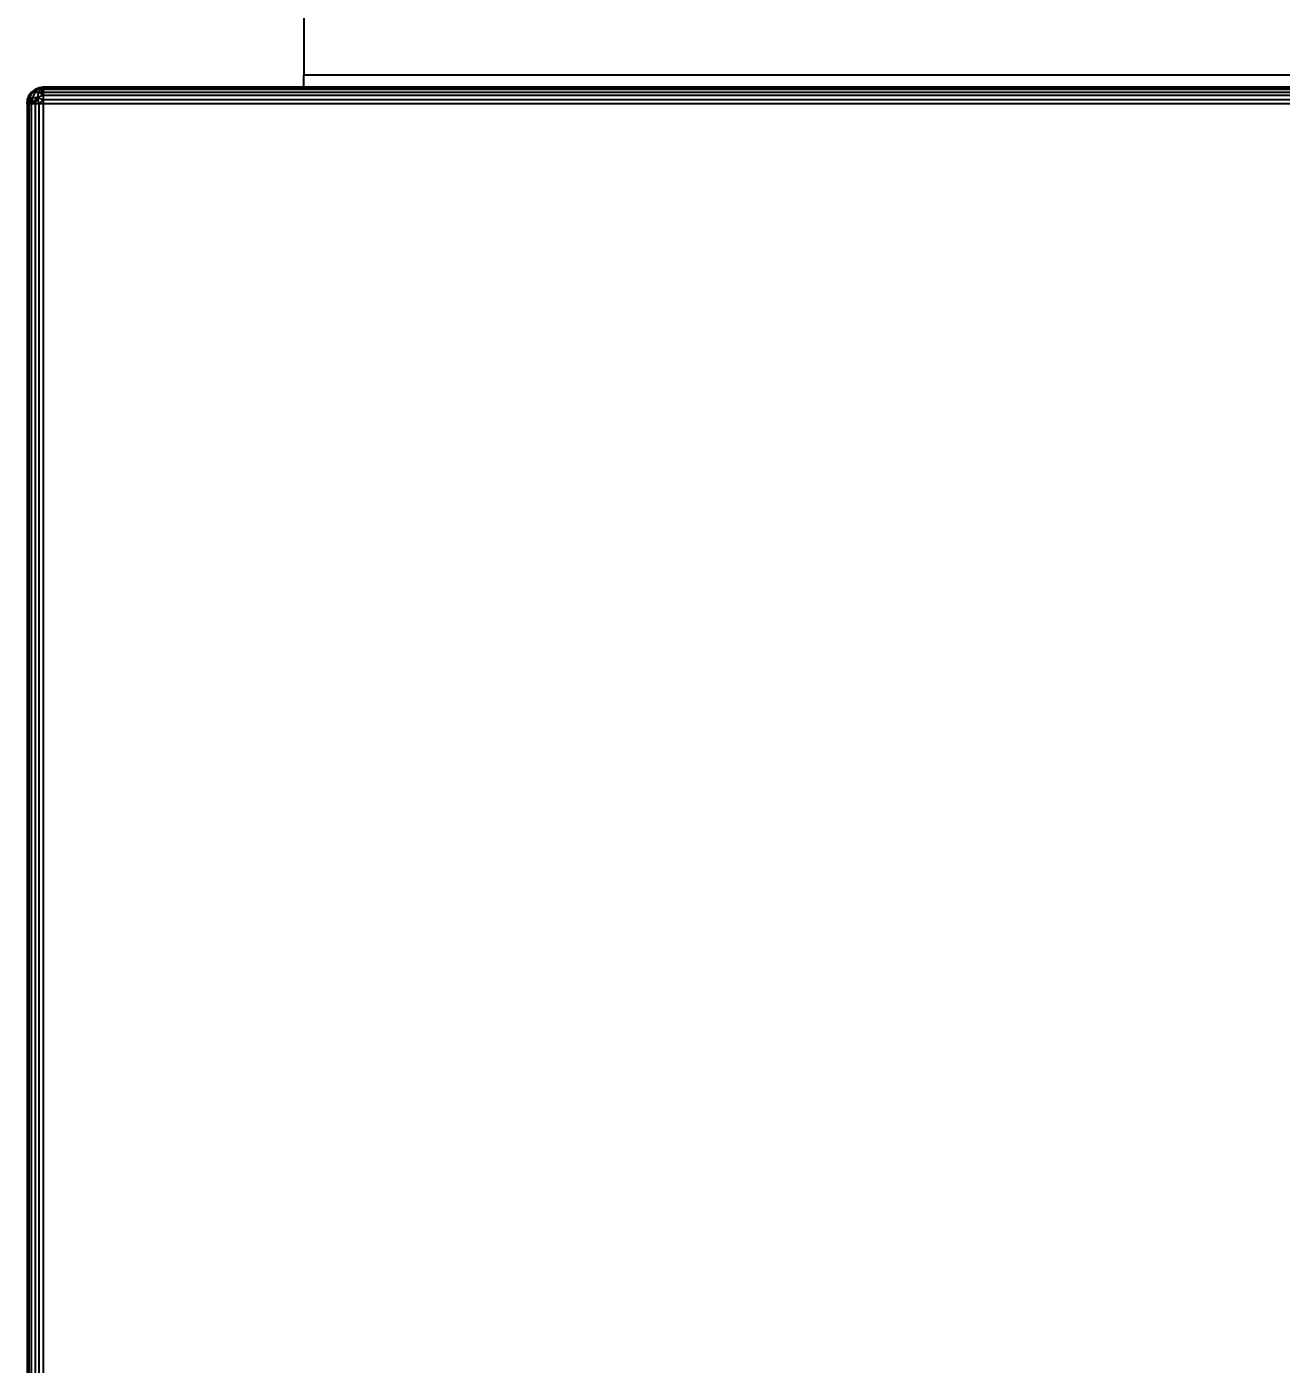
# Model space of a CAD drawing. Header units: millimetres. Extents: x 1918 to 7324, y -1954 to 2054.
# Drawn here: x 3677.8 to 3909.8, y -368.2 to -120.9 of the extents above; entities that cross this region are included whole.
import ezdxf

# ---------------------------------------------------------------- set-up
doc = ezdxf.new("R2010")
doc.units = ezdxf.units.MM
doc.layers.add('DIMS', color=7, linetype='Continuous')
doc.dimstyles.new('ISO-25', dxfattribs={"dimtxt": 2.5, "dimasz": 2.5, "dimexe": 1.25, "dimexo": 0.625, "dimtad": 1, "dimtxsty": 'Standard', "dimcen": 2.5, "dimadec": 0, "dimazin": 0, "dimtfac": 1, "dimtmove": 0, "dimatfit": 3, "dimfxl": 1, "dimarcsym": 0})

# ---------------------------------------------------------------- blocks, each defined once
blk = doc.blocks.new('*D11')
at = {"layer": 'Defpoints', "color": 0, "transparency": 16777216}
for p in [(3739.31, 279.45), (3371.23, -615.58), (3723.92, -615.58)]:
    blk.add_point(p, dxfattribs=at)
at = {"layer": 'DIMS', "color": 0, "lineweight": -2, "transparency": 16777216}
for p, q in [((3738.81, 279.45), (3370.73, 279.45)), ((3371.23, 239.45), (3371.23, -101.27)), ((3371.23, -575.58), (3371.23, -223.77)), ((3723.42, -615.58), (3370.73, -615.58))]:
    blk.add_line(p, q, dxfattribs=at)
at = {"layer": 'DIMS', "color": 0, "transparency": 16777216}
for points in [[(3364.56, 239.45), (3377.89, 239.45), (3371.23, 279.45)], [(3364.56, -575.58), (3377.89, -575.58), (3371.23, -615.58)]]:
    blk.add_solid(points, dxfattribs=at)
at = {"layer": 'DIMS', "color": 0, "transparency": 16777216, "insert": (3371.23, -162.52), "char_height": 55, "attachment_point": 5, "rotation": 90}
blk.add_mtext('90', dxfattribs=at)

msp = doc.modelspace()

# ---------------------------------------------------------------- linework, layer by layer
for p, q in [((3729.05, 269.35), (3729.05, -129.84)), ((4026.49, -129.84), (3729.05, -129.84)), ((3729.05, -132.06), (3729.05, -129.84)), ((3678.18, -133.6), (3678.83, -132.96)), ((3678.67, -132.96), (3678.18, -133.6)), ((3678.83, -132.96), (3678.22, -133.96)), ((3679.31, -132.47), (3678.67, -132.96)), ((3678.67, -132.96), (3678.83, -132.96)), ((3679.76, -132.29), (3678.83, -132.96)), ((3679.31, -132.47), (3678.83, -132.96)), ((3679.31, -132.96), (3678.83, -133.96)), ((3678.83, -132.96), (3679.31, -132.96)), ((3680.01, -132.29), (3679.31, -132.96)), ((3679.76, -132.29), (3679.31, -132.47)), ((3679.31, -132.96), (3680.01, -132.96)), ((3680.84, -132.06), (3679.76, -132.29)), ((3680.05, -132.16), (3679.76, -132.29)), ((3679.76, -132.29), (3680.01, -132.29)), ((3679.76, -133.96), (3680.01, -132.96)), ((3680.84, -132.06), (3680.01, -132.29)), ((3680.01, -132.29), (3680.39, -132.29)), ((3680.01, -132.96), (3680.39, -132.29)), ((3680.01, -132.96), (3680.84, -132.96)), ((3680.01, -132.96), (3680.84, -133.6)), ((3680.84, -132.06), (3680.05, -132.16)), ((3680.39, -132.29), (3680.84, -132.06)), ((3680.39, -132.29), (3680.84, -132.16)), ((3680.39, -132.29), (3680.84, -132.47)), ((3680.84, -132.96), (3680.39, -132.29)), ((3680.84, -132.06), (3680.84, -132.16)), ((3729.05, -132.06), (3680.84, -132.06)), ((3680.84, -132.16), (3680.84, -132.47)), ((4074.69, -132.16), (3680.84, -132.16)), ((3680.84, -132.47), (3680.84, -132.96)), ((4074.69, -132.47), (3680.84, -132.47)), ((3680.84, -132.96), (4074.69, -132.96)), ((3680.84, -132.96), (3680.84, -133.6)), ((4026.49, -132.06), (3729.05, -132.06)), ((3677.87, -134.34), (3677.77, -135.13)), ((3677.87, -135.13), (3677.77, -135.13)), ((3678.18, -133.6), (3677.87, -134.34)), ((3678.22, -133.96), (3677.87, -135.13)), ((3678.22, -133.96), (3677.87, -134.34)), ((3677.87, -134.34), (3677.87, -135.13)), ((3678.18, -135.13), (3677.87, -135.13)), ((3677.87, -135.13), (3677.87, -588.47)), ((3678.22, -133.96), (3678.18, -133.6)), ((3678.22, -133.96), (3678.18, -135.13)), ((3678.47, -134.61), (3678.18, -135.13)), ((3678.18, -135.13), (3678.18, -588.47)), ((3678.67, -135.13), (3678.18, -135.13)), ((3678.22, -133.96), (3678.83, -133.96)), ((3678.83, -133.96), (3678.47, -134.61)), ((3678.67, -135.13), (3678.47, -134.61)), ((3678.83, -133.96), (3678.67, -135.13)), ((3678.67, -135.13), (3679.11, -134.65)), ((3678.67, -588.47), (3678.67, -135.13)), ((3679.31, -135.13), (3678.67, -135.13)), ((3678.83, -133.96), (3679.76, -133.96)), ((3679.11, -134.65), (3679.76, -133.96)), ((3679.11, -134.65), (3679.31, -135.13)), ((3679.31, -135.13), (3679.76, -133.96)), ((3680.05, -135.13), (3679.31, -135.13)), ((3679.31, -135.13), (3679.31, -588.47)), ((3680.84, -133.6), (3679.76, -133.96)), ((3679.76, -133.96), (3680.84, -134.34)), ((3680.05, -135.13), (3679.76, -133.96)), ((3680.84, -134.34), (3680.05, -135.13)), ((3680.05, -588.47), (3680.05, -135.13)), ((3680.84, -135.13), (3680.05, -135.13)), ((3680.84, -133.6), (3680.84, -134.34)), ((4074.69, -133.6), (3680.84, -133.6)), ((3680.84, -134.34), (4074.69, -134.34)), ((3680.84, -134.34), (3680.84, -135.13)), ((3680.84, -135.13), (3680.84, -588.47)), ((4074.69, -135.13), (3680.84, -135.13))]:
    msp.add_line(p, q)

# ---------------------------------------------------------------- dimensions: what is measured, and where the dimension line sits
at = {"layer": 'DIMS'}
dim = msp.add_linear_dim(base=(3371.23, -615.58), p1=(3739.31, 279.45), p2=(3723.92, -615.58), angle=270, text='90', dimstyle='ISO-25', override={"dimtxt": 55, "dimasz": 40, "dimexe": 0.5, "dimexo": 0.5, "dimgap": 20, "dimtad": 0, "dimtih": 1, "dimtoh": 1, "dimdec": 0, "dimzin": 0, "dimadec": 2, "dimtfac": 2, "dimtdec": 1, "dimtzin": 0}, dxfattribs=at)
dim.commit()
dim.dimension.update_dxf_attribs({"geometry": '*D11', "text_midpoint": (3371.23, -162.52), "dimtype": 160, "text_rotation": 90})

doc.saveas('drawing.dxf')
